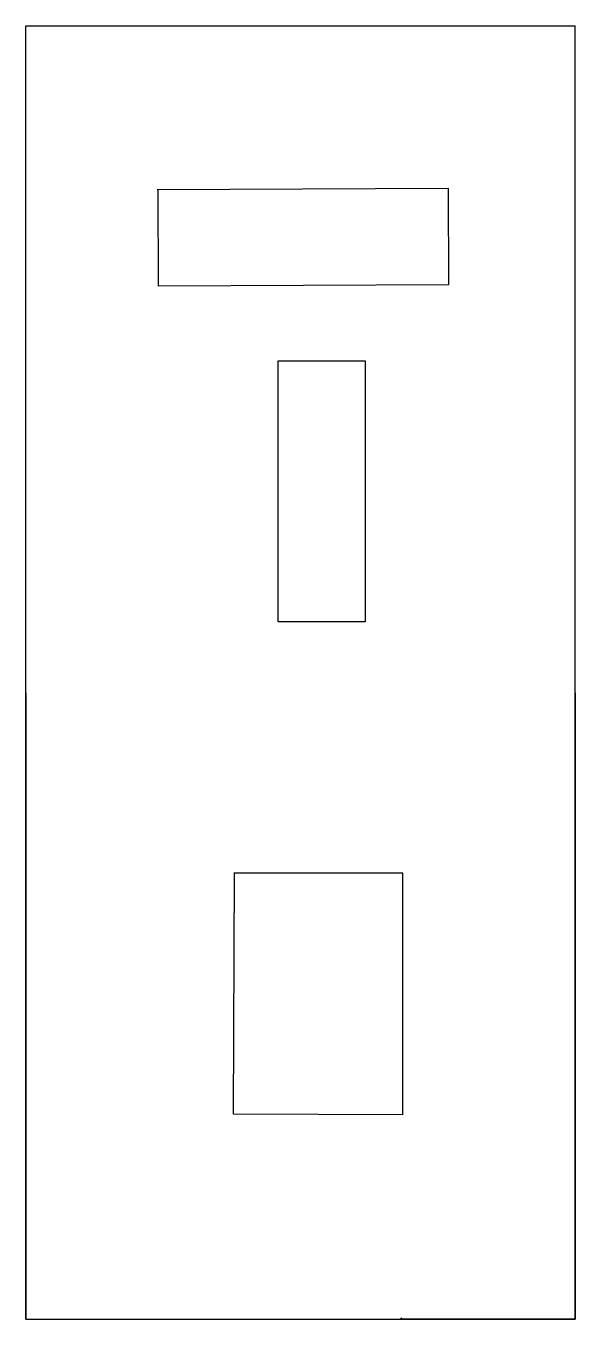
# Model space of a CAD drawing. Header units: millimetres. Extents: x 1.1 to 6.8, y 0 to 13.4.
import ezdxf

# ---------------------------------------------------------------- set-up
doc = ezdxf.new("R2010")
doc.units = ezdxf.units.MM
doc.header["$LTSCALE"] = 50
doc.header["$MEASUREMENT"] = 0

msp = doc.modelspace()

# ---------------------------------------------------------------- linework, layer by layer
for p, q in [((1.097, 0.041), (1.097, 13.421)), ((1.097, 13.421), (6.777, 13.421)), ((6.777, 0.041), (6.777, 13.421)), ((2.455, 11.727), (5.464, 11.741)), ((2.469, 10.728), (2.465, 11.728)), ((5.464, 11.741), (5.469, 10.741)), ((5.469, 10.741), (2.469, 10.728)), ((3.706, 7.256), (3.706, 9.956)), ((3.706, 9.956), (4.606, 9.956)), ((4.606, 9.956), (4.606, 7.256)), ((4.606, 7.256), (3.706, 7.256)), ((4.606, 7.256), (4.596, 7.256)), ((1.097, 6.521), (1.097, 0.041)), ((6.777, 6.521), (6.777, 0.041)), ((3.245, 2.161), (3.255, 4.661)), ((4.995, 4.654), (3.255, 4.654)), ((4.995, 2.154), (4.995, 4.654)), ((4.995, 2.154), (3.245, 2.161)), ((1.097, 0.041), (6.777, 0.041)), ((4.977, 0.051), (4.987, 0.054)), ((4.977, 0.041), (4.977, 0.051)), ((6.777, 0.041), (4.977, 0.041))]:
    msp.add_line(p, q)

doc.saveas('drawing.dxf')
